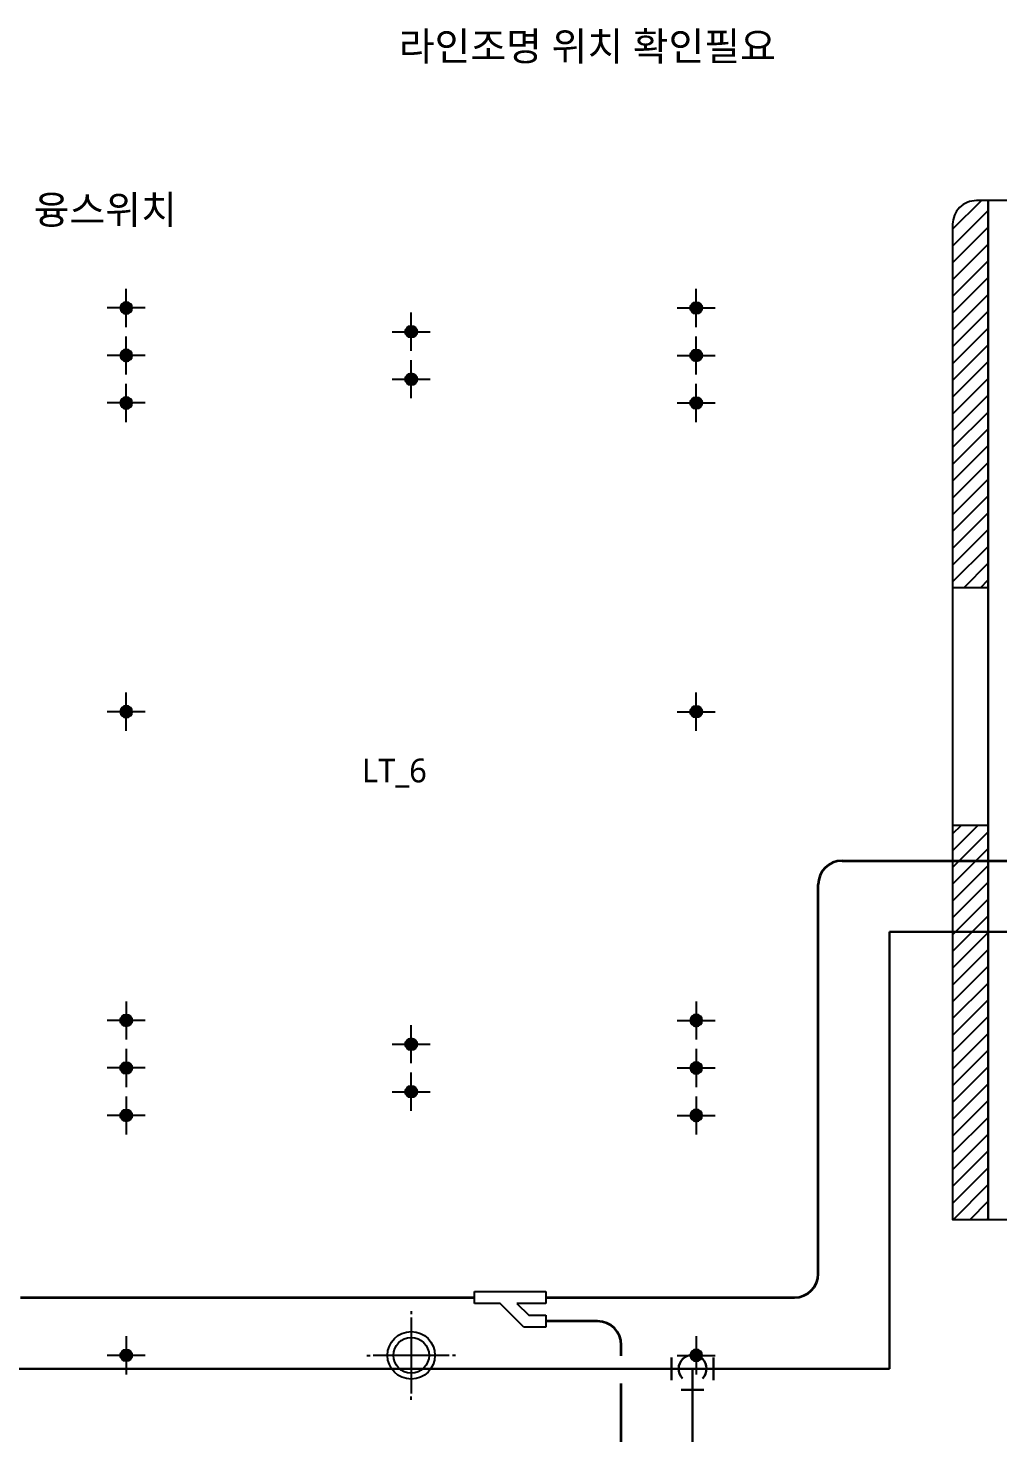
# Model space of a CAD drawing. Header units: millimetres. Extents: x 70151 to 230897, y 35202 to 113211.
# Drawn here: x 177035 to 181118, y 69336 to 75251 of the extents above; entities that cross this region are included whole.
import ezdxf
from ezdxf.enums import TextEntityAlignment as Align

# ---------------------------------------------------------------- set-up
doc = ezdxf.new("R2010")
doc.units = ezdxf.units.MM
doc.header["$LTSCALE"] = 50
doc.linetypes.add('CEN1', pattern=[8.25, 8, -0.125, 0, -0.125])
doc.linetypes.add('HID', pattern=[2.5, 1.5, -1])
for name, color, linetype in [('03-WAL NEW', 3, 'Continuous'), ('1', 10, 'CEN1'), ('2-con', 2, 'Continuous'), ('3.기호.계단선', 30, 'Continuous'), ('HAT', 8, 'Continuous'), ('RC-LIGHT', 7, 'Continuous'), ('U-LANP', 6, 'Continuous')]:
    doc.layers.add(name, color=color, linetype=linetype)
doc.layers.add('SS-ED', color=3, linetype='Continuous', lineweight=30)
doc.layers.add('SS-RLRG', color=4, linetype='Continuous', lineweight=35)
doc.styles.add('코레일둥고', font='malgun.ttf')

# ---------------------------------------------------------------- blocks, each defined once
blk = doc.blocks.new('cjvjf')
at = {"layer": '2-con'}
blk.add_lwpolyline([(156097.5, 65911.5), (156097.5, 66086.5), (155902.5, 66086.5), (155902.5, 70201.5), (155692.5, 70201.5), (155692.5, 65911.5), (156097.5, 65911.5)], dxfattribs=at)
blk = doc.blocks.new('cjscjdeh')
at = {"layer": 'HAT'}
h = blk.add_hatch(dxfattribs=at)
h.set_pattern_fill('_USER', color=8, scale=50, angle=45, pattern_type=0)
h.set_pattern_definition([(45, (-2334.9, 17430.437), (-35.355339, 35.355339), [])])
edge = h.paths.add_edge_path()
edge.add_line((152949.5, 73529.9), (152899.5, 73529.9))
edge.add_arc((152899.5, 73429.9), 100, 90, 180)
edge.add_line((152799.5, 73429.9), (152799.5, 71899.9))
edge.add_line((152799.5, 71899.9), (152949.5, 71899.9))
edge.add_line((152949.5, 71899.9), (152949.5, 73529.9))
h.paths.add_polyline_path([(152949.5, 70899.9), (152799.5, 70899.9), (152799.5, 69239.9), (152949.5, 69239.9)])
at = {"layer": '03-WAL NEW'}
blk.add_lwpolyline([(152949.5, 73529.9), (152899.5, 73529.9, 0.414214), (152799.5, 73429.9), (152799.5, 69239.9), (152949.5, 69239.9), (152949.5, 73529.9)], format="xyb", dxfattribs=at)
blk.add_lwpolyline([(152799.5, 70899.9), (152949.5, 70899.9), (152949.5, 71899.9), (152799.5, 71899.9)], dxfattribs=at)
blk.add_blockref('cjvjf', (-2743, 3328.4))
blk = doc.blocks.new('1')
at = {"linetype": 'Continuous'}
h = blk.add_hatch(color=4, dxfattribs=at)
h.dxf.hatch_style = 1
edge = h.paths.add_edge_path()
edge.add_arc((11539653.5, -14273503.8), 37.5, 0, 360)
at = {"color": 1, "linetype": 'Continuous'}
for p, q in [((11539653.5, -14273637.1), (11539653.5, -14273370.5)), ((11539520.2, -14273503.8), (11539786.8, -14273503.8))]:
    blk.add_line(p, q, dxfattribs=at)
at = {"color": 4, "linetype": 'Continuous'}
for radius in [41.5, 37.5]:
    blk.add_circle((11539653.5, -14273503.8), radius, dxfattribs=at)
blk = doc.blocks.new('A$C08B77260')
at = {"layer": 'HAT', "color": 1}
for p, q in [((186.7, 373.3), (186.7, 360)), ((186.7, 346.7), (186.7, 26.7)), ((0, 186.7), (13.3, 186.7)), ((346.7, 186.7), (26.7, 186.7)), ((373.3, 186.7), (360, 186.7)), ((186.7, 0), (186.7, 13.3))]:
    blk.add_line(p, q, dxfattribs=at)
at = {"layer": 'U-LANP', "color": 4}
blk.add_circle((186.7, 186.7), 100, dxfattribs=at)
at = {"layer": 'U-LANP', "color": 8}
blk.add_circle((186.7, 186.7), 75, dxfattribs=at)
blk = doc.blocks.new('tee')
at = {"layer": 'SS-ED', "color": 1}
for p, q in [((40, 73.7), (-40, 73.7)), ((-73.7, 40), (-73.7, -40)), ((73.7, 40), (73.7, -40))]:
    blk.add_line(p, q, dxfattribs=at)
at = {"layer": 'SS-ED', "color": 2}
blk.add_arc((0, 0), 48.8, 136.3157, 43.6843, dxfattribs=at)
blk = doc.blocks.new('dpdjzjs')
at = {"layer": '1', "color": 6}
blk.add_lwpolyline([(178914.5, 89922.9), (179214.5, 89922.9), (179214.5, 89872.9), (179092.8, 89872.9), (179142.8, 89822.9), (179214.5, 89822.9), (179214.5, 89772.9), (179122.1, 89772.9), (179022.1, 89872.9), (178914.5, 89872.9)], close=True, dxfattribs=at)
at = {"layer": 'SS-ED'}
for p, q in [((180661.6, 89597.9), (180661.6, 91437)), ((180661.6, 91437), (184295.1, 91437)), ((176603, 89597.9), (180661.6, 89597.9)), ((179832.4, 88856.3), (179832.4, 89597.9))]:
    blk.add_line(p, q, dxfattribs=at)
at = {"layer": 'SS-RLRG', "color": 4}
for p, q in [((180461.6, 91737), (184495.1, 91737)), ((180361.6, 89997.9), (180361.6, 91637)), ((177003, 89897.9), (178914.5, 89897.9)), ((179214.5, 89897.9), (180261.6, 89897.9))]:
    blk.add_line(p, q, dxfattribs=at)
at = {"layer": 'SS-RLRG'}
for p, q in [((179432.4, 89797.9), (179214.5, 89797.9)), ((179532.4, 89652), (179532.4, 89697.9)), ((179532.4, 89256.3), (179532.4, 89536.2))]:
    blk.add_line(p, q, dxfattribs=at)
at = {"layer": 'SS-RLRG', "color": 4}
for centre, start, end in [((180461.6, 91637), 90, 180), ((180261.6, 89997.9), 270, 0)]:
    blk.add_arc(centre, 100, start, end, dxfattribs=at)
at = {"layer": 'SS-RLRG'}
blk.add_arc((179432.4, 89697.9), 100, 0, 90, dxfattribs=at)
at = {"layer": '1', "xscale": -1.200000000011642, "yscale": 1.200000000011642, "zscale": 1.199999999999999, "rotation": 180}
blk.add_blockref('tee', (179832.4, 89597.9), dxfattribs=at)

msp = doc.modelspace()

# ---------------------------------------------------------------- block references
for name, p in [('cjscjdeh', (28127.9, 994.6)), ('A$C08B77260', (178461.2, 69475.7))]:
    msp.add_blockref(name, p)
at = {"layer": '2-con'}
msp.add_blockref('dpdjzjs', (0, -19992), dxfattribs=at)
at = {"layer": 'RC-LIGHT', "yscale": 0.6024096385271789, "zscale": 0.6024096385271789}
for p, xscale in [((7129046.4, 8672568.6), -0.6024096385271789), ((-6771750.6, 8672568.6), 0.6024096385271789), ((-6772950.6, 8672468.6), 0.6024096385271789), ((7129046.4, 8672368.6), -0.6024096385271789), ((-6771750.6, 8672368.6), 0.6024096385271789), ((-6772950.6, 8672268.6), 0.6024096385271789), ((7129046.4, 8672168.6), -0.6024096385271789), ((-6771750.6, 8672168.6), 0.6024096385271789), ((7129046.4, 8670868.6), -0.6024096385271789), ((-6771750.6, 8670868.6), 0.6024096385271789), ((-6772950.6, 8669468.6), 0.6024096385271789), ((-6772950.6, 8669268.6), 0.6024096385271789)]:
    msp.add_blockref('1', p, dxfattribs=dict(at, xscale=xscale))
at = {"layer": 'RC-LIGHT', "yscale": 0.6024096385271789, "zscale": 0.6024096385271789, "rotation": 180}
for p, xscale in [((7129046.4, -8527423.9), 0.6024096385271789), ((-6771750.6, -8527423.9), -0.6024096385271789), ((7129046.4, -8527623.9), 0.6024096385271789), ((-6771750.6, -8527623.9), -0.6024096385271789), ((7129046.4, -8527823.9), 0.6024096385271789), ((-6771750.6, -8527823.9), -0.6024096385271789), ((7129046.4, -8528833.9), 0.6024096385271789), ((-6771750.6, -8528833.9), -0.6024096385271789)]:
    msp.add_blockref('1', p, dxfattribs=dict(at, xscale=xscale))

# ---------------------------------------------------------------- texts
at = {"layer": '3.기호.계단선', "linetype": 'HID', "style": '코레일둥고'}
msp.add_text('LT_6', height=100, dxfattribs=at).set_placement((178440.7, 72074.8))
at = {"layer": 'RC-LIGHT', "color": 10, "style": '코레일둥고'}
for s, p in [('라인조명 위치 확인필요', (178595.8, 75234.2)), ('융스위치', (177058.5, 74546))]:
    msp.add_text(s, height=120, dxfattribs=at).set_placement(p, align=Align.TOP_LEFT)

doc.saveas('drawing.dxf')
